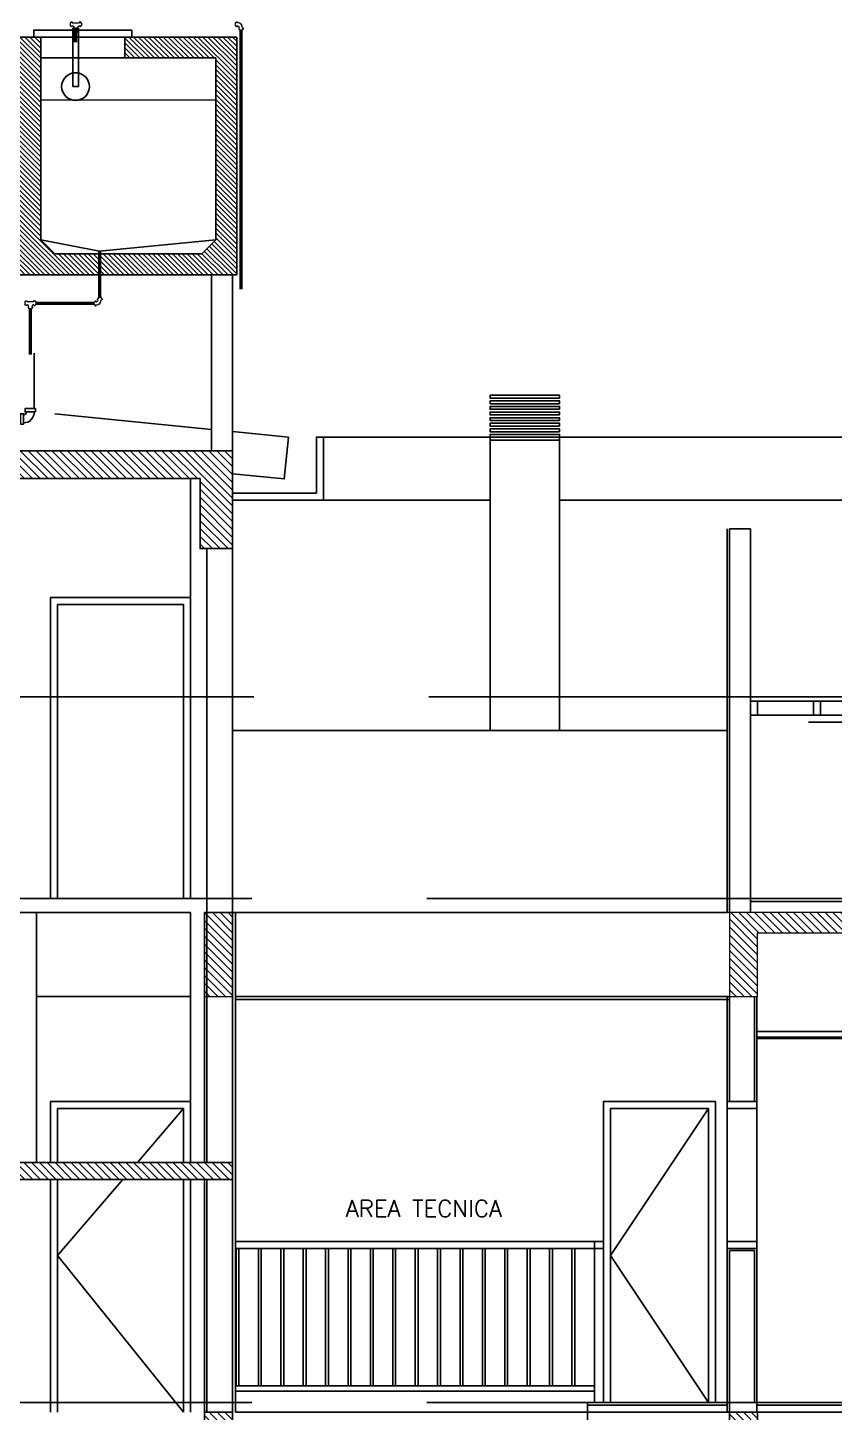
# Model space of a CAD drawing. Header units: metres. Extents: x 126 to 596, y -539 to -70.
# Drawn here: x 252.5 to 258.27, y -375.31 to -365.42 of the extents above; entities that cross this region are included whole.
import ezdxf

# ---------------------------------------------------------------- set-up
doc = ezdxf.new("R2010")
doc.units = ezdxf.units.M
doc.header["$LTSCALE"] = 10
for name, pattern in [('ACAD_ISO04W100', [30, 24, -3, 0, -3]), ('CENTRO', [2, 1.25, -0.25, 0.25, -0.25]), ('CONTINUA', [0]), ('CYPE_RAYA', [0.225, 0.1125, -0.1125]), ('HIDDEN', [0.375, 0.25, -0.125])]:
    doc.linetypes.add(name, pattern=pattern)
for name, color, linetype in [('-SAN 3', 3, 'ACAD_ISO04W100'), ('-SAN 8', 8, 'CENTRO'), ('-SAN AC 1', 1, 'Continuous'), ('01', 1, 'Continuous'), ('02', 2, 'Continuous'), ('3', 3, 'Continuous'), ('A- Estructura', 5, 'Continuous'), ('A- Hatch Hormigon', 255, 'Continuous'), ('A-Aberturas', 2, 'Continuous'), ('A-Cielorraso', 1, 'HIDDEN'), ('A-Muros', 4, 'Continuous'), ('A-Pisos', 1, 'Continuous'), ('A-Proyeccion', 1, 'HIDDEN'), ('A-Revoques', 1, 'Continuous'), ('Corte t', 2, 'Continuous'), ('Dr Ejes en bloque', 4, 'Continuous'), ('PISO', 251, 'Continuous'), ('Texto', 3, 'Continuous')]:
    doc.layers.add(name, color=color, linetype=linetype)
for name, color, linetype, lineweight in [('-SAN AC ACC', 1, 'Continuous', 5), ('-SAN AC CAÑO', 4, 'Continuous', 5), ('-SAN AC Textos', 2, 'Continuous', 5), ('PILAR_HORMIGON', 5, 'Continuous', 20)]:
    doc.layers.add(name, color=color, linetype=linetype, lineweight=lineweight)
doc.styles.add('T12', font='romans.shx', dxfattribs={"height": 0.12})

# ---------------------------------------------------------------- blocks, each defined once
blk = doc.blocks.new('hhhh')
at = {"layer": 'A- Hatch Hormigon'}
h = blk.add_hatch(dxfattribs=at)
h.set_pattern_fill('ANSI31', color=1, scale=0.0125, angle=-90, style=0)
h.set_pattern_definition([(315, (-180.336697, 55.128285), (0.0280633004, 0.0280633004), [])])
h.paths.add_polyline_path([(73.6306, -336.2515), (70.7308, -336.2515), (70.7308, -336.3723), (73.6306, -336.3723)])
h = blk.add_hatch(dxfattribs=at)
h.set_pattern_fill('ANSI31', color=1, scale=0.0125, angle=-90, style=0)
h.paths.add_polyline_path([(77.3811, -338.0365), (77.1811, -338.0365), (77.1811, -338.6365), (77.3811, -338.6365)])
h.paths.add_polyline_path([(82.6316, -338.0365), (82.4316, -338.0365), (82.4316, -338.6365), (82.6316, -338.6365)])
h.paths.add_polyline_path([(87.7797, -338.0365), (87.5997, -338.0365), (87.5808, -338.0365), (87.5808, -338.6365), (87.7808, -338.6365)])
h.paths.add_polyline_path([(70.9308, -338.0365), (70.7308, -338.0365), (70.7308, -338.6365), (70.9308, -338.6365)])
h.paths.add_polyline_path([(73.6309, -338.0365), (73.4309, -338.0365), (73.4309, -338.6365), (73.6309, -338.6365)])
h.paths.add_polyline_path([(64.1811, -338.0365), (63.9813, -338.0365), (63.9813, -338.1565), (63.9811, -338.6365), (64.1811, -338.6365)])
for p, q in [((73.3306, -335.8165, 0), (73.3306, -336.2515, 0)), ((73.6306, -336.3723, 0), (73.6306, -336.2515, 0)), ((73.3306, -336.3723, 0), (73.3306, -338.0365, 0)), ((76.1658, -337.9665, 0), (76.2158, -337.9665, 0))]:
    blk.add_line(p, q)
at = {"color": 2}
for p, q in [((77.1655, -337.9665, 0), (76.1658, -337.9665, 0)), ((76.1658, -338.0365), (76.1658, -337.9665, 0)), ((80.4305, -337.9665, 0), (77.3755, -337.9665, 0)), ((77.1655, -337.9865, 0), (76.1658, -337.9865, 0)), ((81.8805, -337.9865, 0), (77.3755, -337.9865, 0))]:
    blk.add_line(p, q, dxfattribs=at)
at = {"color": 5}
for p, q in [((73.4309, -338.6365, 0), (73.4309, -338.0365, 0)), ((73.4309, -338.0365, 0), (73.6309, -338.0365, 0)), ((73.6309, -338.0365, 0), (73.6309, -338.6365, 0)), ((76.1658, -338.0365), (76.1658, -338.2065)), ((76.1658, -338.0365), (77.1811, -338.0365)), ((77.1811, -338.6365, 0), (77.1811, -338.0365, 0)), ((77.1811, -338.0365, 0), (77.3811, -338.0365, 0)), ((77.3811, -338.0365, 0), (77.3811, -338.6365, 0)), ((77.3811, -338.0365, 0), (82.4316, -338.0365, 0))]:
    blk.add_line(p, q, dxfattribs=at)
at = {"elevation": 0}
for points in [[(76.0758, -337.8465), (76.2158, -337.8465), (73.6511, -337.8465)], [(76.0758, -337.8865), (76.2158, -337.8865), (73.6511, -337.8865)]]:
    blk.add_lwpolyline(points, dxfattribs=at)
at = {"layer": '01'}
for p, q in [((70.9308, -334.4665), (73.3306, -334.4665)), ((72.2308, -336.2515, 0), (72.2308, -334.4665)), ((73.3308, -334.4665, 0), (73.3308, -336.2515)), ((73.3308, -335.0665, 0), (72.2308, -335.0665, 0)), ((77.1805, -335.0665, 0), (73.6511, -335.0665, 0)), ((77.1805, -335.0865, 0), (73.6511, -335.0865, 0)), ((72.3306, -335.8165, 0), (72.3306, -336.2515, 0)), ((72.3306, -335.8165, 0), (73.3306, -335.8165, 0)), ((72.3806, -335.8665, 0), (72.3806, -336.2515, 0)), ((72.3806, -335.8665, 0), (73.2806, -335.8665, 0)), ((73.2806, -335.8665, 0), (72.9506, -336.2515, 0)), ((73.2806, -335.8665, 0), (73.2806, -336.2515, 0)), ((72.3306, -336.3723, 0), (72.3306, -338.0365, 0)), ((72.3806, -336.3723, 0), (72.3806, -338.0365, 0)), ((72.8471, -336.3723, 0), (72.3806, -336.9165, 0)), ((73.2806, -336.3723, 0), (73.2806, -338.0365, 0)), ((73.3308, -336.3723), (73.3308, -338.0365)), ((72.3806, -336.9165, 0), (73.2806, -338.0365, 0))]:
    blk.add_line(p, q, dxfattribs=at)
at = {"layer": '02', "elevation": 0}
blk.add_lwpolyline([(73.6511, -338.0365), (73.6511, -334.4665)], dxfattribs=at)
at = {"layer": '3', "elevation": 0}
blk.add_lwpolyline([(76.2158, -336.8665), (76.2805, -336.8665), (76.2805, -336.8165), (76.2158, -336.8165)], close=True, dxfattribs=at)
at = {"layer": 'A- Estructura'}
for p, q in [((70.7308, -336.2515, 0), (73.6306, -336.2515, 0)), ((70.7308, -336.3723, 0), (73.6306, -336.3723, 0))]:
    blk.add_line(p, q, dxfattribs=at)
at = {"layer": 'A-Aberturas', "color": 1}
for p, q in [((77.0305, -335.8665, 0), (76.3305, -336.9165, 0)), ((76.3305, -336.9165, 0), (77.0305, -337.9665, 0))]:
    blk.add_line(p, q, dxfattribs=at)
at = {"layer": 'A-Aberturas'}
for p, q in [((77.1655, -336.8165, 0), (77.1655, -335.8665, 0)), ((77.3755, -336.8165, 0), (77.3755, -335.8665, 0)), ((76.2158, -337.9665, 0), (76.2158, -336.8165, 0)), ((76.2805, -337.9665, 0), (76.2805, -336.8165, 0)), ((76.1658, -338.0365), (73.6508, -338.0365))]:
    blk.add_line(p, q, dxfattribs=at)
at = {"layer": 'A-Aberturas', "color": 253}
for p, q in [((76.2158, -336.8165, 0), (73.6511, -336.8165, 0)), ((76.2158, -336.8665, 0), (73.6511, -336.8665, 0))]:
    blk.add_line(p, q, dxfattribs=at)
at = {"layer": 'A-Aberturas', "color": 1, "elevation": 0}
for points in [[(76.2805, -337.9665), (76.2805, -335.8165), (77.0805, -335.8165), (77.0805, -337.9665)], [(76.3305, -337.9665), (76.3305, -335.8665), (77.0305, -335.8665), (77.0305, -337.9665)]]:
    blk.add_lwpolyline(points, dxfattribs=at)
at = {"layer": 'A-Aberturas', "elevation": 0}
for points in [[(77.1655, -335.8165), (77.1655, -335.8665), (77.3755, -335.8665), (77.3755, -335.8165)], [(77.1655, -336.8665), (77.1655, -336.8165), (77.3755, -336.8165), (77.3755, -336.8665)]]:
    blk.add_lwpolyline(points, dxfattribs=at)
at = {"layer": 'A-Aberturas', "color": 253, "elevation": 0}
for points in [[(73.6758, -337.8465), (73.6558, -337.8465), (73.6558, -336.8665), (73.6758, -336.8665)], [(73.8358, -337.8465), (73.8158, -337.8465), (73.8158, -336.8665), (73.8358, -336.8665)], [(73.9958, -337.8465), (73.9758, -337.8465), (73.9758, -336.8665), (73.9958, -336.8665)], [(74.1558, -337.8465), (74.1358, -337.8465), (74.1358, -336.8665), (74.1558, -336.8665)], [(74.3158, -337.8465), (74.2958, -337.8465), (74.2958, -336.8665), (74.3158, -336.8665)], [(74.4758, -337.8465), (74.4558, -337.8465), (74.4558, -336.8665), (74.4758, -336.8665)], [(74.6358, -337.8465), (74.6158, -337.8465), (74.6158, -336.8665), (74.6358, -336.8665)], [(74.7958, -337.8465), (74.7758, -337.8465), (74.7758, -336.8665), (74.7958, -336.8665)], [(74.9558, -337.8465), (74.9358, -337.8465), (74.9358, -336.8665), (74.9558, -336.8665)], [(75.1158, -337.8465), (75.0958, -337.8465), (75.0958, -336.8665), (75.1158, -336.8665)], [(75.2758, -337.8465), (75.2558, -337.8465), (75.2558, -336.8665), (75.2758, -336.8665)], [(75.4358, -337.8465), (75.4158, -337.8465), (75.4158, -336.8665), (75.4358, -336.8665)], [(75.5958, -337.8465), (75.5758, -337.8465), (75.5758, -336.8665), (75.5958, -336.8665)], [(75.7558, -337.8465), (75.7358, -337.8465), (75.7358, -336.8665), (75.7558, -336.8665)], [(75.9158, -337.8465), (75.8958, -337.8465), (75.8958, -336.8665), (75.9158, -336.8665)], [(76.0758, -337.8465), (76.0558, -337.8465), (76.0558, -336.8665), (76.0758, -336.8665)]]:
    blk.add_lwpolyline(points, close=True, dxfattribs=at)
at = {"layer": 'A-Cielorraso', "color": 1, "linetype": 'Continuous'}
blk.add_line((80.4305, -335.3165, 0), (77.3755, -335.3165, 0), dxfattribs=at)
at = {"layer": 'A-Cielorraso', "color": 2, "linetype": 'Continuous'}
for p, q in [((80.4305, -335.3557, 0), (77.3755, -335.3557, 0)), ((77.3755, -335.3665, 0), (80.4305, -335.3665, 0))]:
    blk.add_line(p, q, dxfattribs=at)
at = {"layer": 'A-Muros'}
for p, q in [((73.446, -334.4665, 0), (73.446, -336.2515)), ((73.6306, -334.4665, 0), (73.6306, -336.2515, 0)), ((77.3605, -335.0665, 0), (77.3605, -335.8165, 0)), ((77.1805, -335.8165, 0), (77.3605, -335.8165, 0)), ((77.1805, -335.8165, 0), (77.3605, -335.8165, 0)), ((73.446, -336.3723), (73.446, -338.0365)), ((73.6306, -336.3723, 0), (73.6306, -338.0365, 0)), ((77.1805, -336.8815, 0), (77.1805, -338.0365, 0)), ((77.3605, -336.8815, 0), (77.1805, -336.8815, 0)), ((77.3605, -337.9665, 0), (77.3605, -336.8815, 0))]:
    blk.add_line(p, q, dxfattribs=at)
at = {"layer": 'A-Muros', "elevation": 0}
blk.add_lwpolyline([(77.1805, -335.0665), (77.1805, -335.8165)], dxfattribs=at)
at = {"layer": 'A-Revoques'}
for p, q in [((73.431, -334.4665, 0), (73.431, -336.2515)), ((77.1655, -335.0665, 0), (77.1655, -336.4165, 0)), ((77.3755, -335.0665, 0), (77.3755, -336.4165, 0)), ((77.1655, -335.8165, 0), (77.1805, -335.8165, 0)), ((77.3605, -335.8165, 0), (77.3755, -335.8165, 0)), ((73.431, -336.3723), (73.431, -338.0365)), ((77.1655, -336.8665, 0), (77.1655, -338.0365, 0)), ((77.3755, -336.8665, 0), (77.1655, -336.8665, 0)), ((77.3755, -336.8665, 0), (77.3755, -338.0365, 0)), ((77.3755, -337.9665, 0), (77.3755, -336.8665, 0))]:
    blk.add_line(p, q, dxfattribs=at)
at = {"layer": 'Texto', "transparency": 33554687, "style": 'T12'}
blk.add_text('AREA TECNICA', height=0.12, dxfattribs=at).set_placement((74.4398, -336.6406))
blk = doc.blocks.new('A$C332B748A')
at = {"color": 1}
for points in [[(-0.093, -0.049), (-0.093, 0.049), (-0.063, 0.049), (-0.063, -0.049)], [(0.049, 0.067), (-0.049, 0.067), (-0.049, 0.098), (0.049, 0.098)]]:
    blk.add_lwpolyline(points, close=True, dxfattribs=at)
for centre, radius, start, end in [((-0.061, 0.061), 0.0986, 269.0369, 3.7299), ((-0.062, 0.063), 0.025, 268.8204, 11.4601)]:
    blk.add_arc(centre, radius, start, end, dxfattribs=at)
blk = doc.blocks.new('CODO')
at = {"layer": '-SAN AC ACC'}
for p, q in [((-0.152, 0.009), (-0.152, 0.045)), ((-0.008, 0.151), (-0.045, 0.151)), ((0.173, 0.151), (0.137, 0.151)), ((-0.152, -0.172), (-0.152, -0.136))]:
    blk.add_line(p, q, dxfattribs=at)
for points in [[(-0.152, -0.136), (-0.199, -0.136), (-0.199, 0.009), (-0.152, 0.009)], [(-0.104, 0.009), (-0.104, 0.045), (-0.152, 0.045)], [(-0.009, 0.104), (-0.045, 0.104), (-0.045, 0.151)], [(0.137, 0.151), (0.137, 0.199), (-0.008, 0.199), (-0.008, 0.151)], [(0.173, 0.151), (0.173, 0.104), (0.137, 0.104)], [(-0.152, -0.172), (-0.104, -0.172), (-0.104, -0.136)]]:
    blk.add_lwpolyline(points, dxfattribs=at)
for radius in [0.24, 0.0952]:
    blk.add_arc((-0.104, 0.104), radius, 270, 0, dxfattribs=at)
blk = doc.blocks.new('T')
at = {"layer": '-SAN AC ACC'}
for p, q in [((-0.052, 0.027), (-0.052, 0.018)), ((-0.04, 0.018), (0.04, 0.018)), ((0.052, 0.027), (0.052, 0.018)), ((-0.052, -0.017), (-0.052, -0.025)), ((-0.018, -0.051), (-0.026, -0.051)), ((0.026, -0.051), (0.017, -0.051)), ((0.052, -0.017), (0.052, -0.025))]:
    blk.add_line(p, q, dxfattribs=at)
for points in [[(-0.052, 0.018), (-0.063, 0.018), (-0.063, -0.017), (-0.052, -0.017)], [(-0.052, 0.027), (-0.04, 0.027), (-0.04, 0.018)], [(0.052, 0.027), (0.04, 0.027), (0.04, 0.018)], [(0.052, 0.018), (0.063, 0.018), (0.063, -0.017), (0.052, -0.017)], [(-0.04, -0.017), (-0.04, -0.025), (-0.052, -0.025)], [(-0.018, -0.04), (-0.026, -0.04), (-0.026, -0.051)], [(0.017, -0.051), (0.017, -0.062), (-0.018, -0.062), (-0.018, -0.051)], [(0.026, -0.051), (0.026, -0.04), (0.017, -0.04)], [(0.04, -0.017), (0.04, -0.025), (0.052, -0.025)]]:
    blk.add_lwpolyline(points, dxfattribs=at)
for centre, start, end in [((-0.04, -0.04), 0, 90), ((0.04, -0.04), 90, 180)]:
    blk.add_arc(centre, 0.0228, start, end, dxfattribs=at)
blk = doc.blocks.new('boya')
at = {"layer": '-SAN AC 1'}
blk.add_lwpolyline([(653.7649, -83.683), (653.7248, -83.683), (653.7248, -83.2668), (653.7649, -83.2668)], close=True, dxfattribs=at)
for centre, radius in [((653.7448, -83.2873), 0.0109), ((653.7448, -83.683), 0.0991)]:
    blk.add_circle(centre, radius, dxfattribs=at)
blk = doc.blocks.new('RTAAA')
at = {"layer": '-SAN 8'}
h = blk.add_hatch(dxfattribs=at)
h.set_pattern_fill('_USER', color=253, scale=0.025, angle=135, style=0, pattern_type=0)
h.set_pattern_definition([(135, (70.709955, -341.190285), (-0.01767767, -0.01767767), [])])
h.paths.add_polyline_path([(72.2603, -339.4903), (72.1103, -339.4903), (72.1103, -339.5361), (72.1103, -339.6403), (72.1103, -340.9403), (72.0103, -341.0403), (71.69, -341.0403), (71.69, -341.1903), (72.6807, -341.1903), (72.6807, -341.0403), (72.3603, -341.0403), (72.2603, -340.9403)])
h.paths.add_polyline_path([(71.69, -341.0403), (70.96, -341.0403), (70.86, -340.9403), (70.86, -339.6403), (70.96, -339.6403), (71.5103, -339.6403), (71.5103, -339.4903), (70.71, -339.4903), (70.71, -341.1903), (71.69, -341.1903)])
h.paths.add_polyline_path([(73.6607, -339.4903), (72.8603, -339.4903), (72.8603, -339.6403), (73.5107, -339.6403), (73.5107, -340.9403), (73.4107, -341.0403), (72.6807, -341.0403), (72.6807, -341.1903), (73.6607, -341.1903)])
at = {"layer": 'A- Hatch Hormigon'}
h = blk.add_hatch(dxfattribs=at)
h.set_pattern_fill('ANSI31', color=1, scale=0.0125, angle=-90, style=0)
h.set_pattern_definition([(315, (-548.343703, 116.91663), (0.0280633004, 0.0280633004), [])])
h.paths.add_polyline_path([(70.7108, -342.4463), (70.7108, -343.1463), (70.942, -343.1463), (70.942, -342.6448), (73.3991, -342.6448), (73.3991, -343.1448), (73.6303, -343.1448), (73.6303, -342.4463)])
h = blk.add_hatch(dxfattribs=at)
h.set_pattern_fill('ANSI31', color=1, scale=0.0125, angle=-90, style=0)
h.paths.add_polyline_path([(73.6303, -345.7448), (73.4303, -345.7448), (73.4303, -346.3448), (73.6303, -346.3448)])
h.paths.add_polyline_path([(77.3807, -345.8898), (82.431, -345.8898), (82.431, -346.3448), (82.631, -346.3448), (82.631, -345.8898), (87.5802, -345.8898), (87.5802, -346.3448), (87.7802, -346.3448), (87.7802, -345.7448), (77.1802, -345.7448), (77.1807, -346.3448), (77.3807, -346.3447)])
at = {"layer": '-SAN 3', "color": 253, "const_width": 0.025, "elevation": 0}
for points in [[(72.5087, -339.528), (72.5087, -339.4397)], [(73.6911, -339.4409), (73.6911, -341.2936)]]:
    blk.add_lwpolyline(points, dxfattribs=at)
at = {"layer": '-SAN 8', "color": 253, "linetype": 'CONTINUA'}
for p, q in [((72.1103, -339.4903, 0), (72.2603, -339.4903, 0)), ((72.2603, -340.9403, 0), (72.2603, -339.4903, 0)), ((72.2603, -339.4903, 0), (72.8603, -339.4903, 0)), ((73.6607, -339.4903, 0), (73.6607, -341.1903, 0)), ((72.8603, -339.6403, 0), (72.2603, -339.6403, 0)), ((72.8603, -339.6403, 0), (73.4107, -339.6403, 0)), ((73.4107, -339.6403, 0), (73.5107, -339.6403, 0)), ((73.5107, -339.6403, 0), (73.5107, -340.9403, 0)), ((72.3603, -341.0403, 0), (72.2603, -340.9403, 0)), ((73.5107, -340.9403, 0), (73.4107, -341.0403, 0)), ((73.4107, -341.0403, 0), (72.3603, -341.0403, 0)), ((73.6607, -341.1903, 0), (70.71, -341.1903, 0))]:
    blk.add_line(p, q, dxfattribs=at)
at = {"layer": '-SAN 8', "color": 253, "linetype": 'CONTINUA', "elevation": 0}
for points in [[(72.9103, -339.4882), (72.9103, -339.4403), (72.2103, -339.4403), (72.2103, -339.4903)], [(73.6607, -339.4903), (72.8603, -339.4903), (72.8603, -339.6403)]]:
    blk.add_lwpolyline(points, dxfattribs=at)
at = {"layer": '-SAN AC 1', "color": 253}
for p, q in [((72.6807, -341.0196, 0), (72.2603, -340.9403, 0)), ((73.5107, -340.9403, 0), (72.6807, -341.0196, 0))]:
    blk.add_line(p, q, dxfattribs=at)
at = {"layer": '-SAN AC CAÑO', "color": 253}
for p, q in [((72.2603, -339.6403, 0), (73.5107, -339.6403, 0)), ((72.2603, -339.9403, 0), (73.5107, -339.9403, 0))]:
    blk.add_line(p, q, dxfattribs=at)
at = {"layer": '-SAN AC CAÑO', "color": 253, "const_width": 0.025, "elevation": 0}
for points in [[(72.6817, -341.0196), (72.6817, -341.3523)], [(72.1859, -341.4316), (72.1859, -341.7595)], [(72.6407, -341.3925), (72.2263, -341.3925)]]:
    blk.add_lwpolyline(points, dxfattribs=at)
at = {"layer": '-SAN AC Textos', "color": 253, "elevation": 0}
blk.add_lwpolyline([(72.2603, -339.6403), (72.2603, -339.5361)], dxfattribs=at)
at = {"color": 253}
blk.add_line((72.2135, -341.7493, 0), (72.2135, -342.1451, 0), dxfattribs=at)
at = {"color": 152, "true_color": 0x2776bb}
blk.add_line((77.3302, -343.0048), (77.1802, -343.0048, 0), dxfattribs=at)
blk.add_line((73.3306, -343.4948, 0), (73.3306, -344.0383, 0))
at = {"color": 1}
for p, q in [((77.3302, -344.3348, 0), (87.6302, -344.3348)), ((77.1652, -344.4448, 0), (73.6303, -344.4448, 0)), ((77.1652, -345.7448, 0), (73.6303, -345.7448, 0))]:
    blk.add_line(p, q, dxfattribs=at)
at = {"color": 252, "elevation": 0}
for points in [[(75.9676, -342.0698), (75.4709, -342.0698), (75.4709, -342.0498), (75.9676, -342.0498), (75.9676, -342.0698)], [(75.9676, -342.1098), (75.4709, -342.1098), (75.4709, -342.0898), (75.9676, -342.0898), (75.9676, -342.1098)], [(75.9676, -342.1498), (75.4709, -342.1498), (75.4709, -342.1298), (75.9676, -342.1298), (75.9676, -342.1498)], [(75.9676, -342.1898), (75.4709, -342.1898), (75.4709, -342.1698), (75.9676, -342.1698), (75.9676, -342.1898)], [(75.9676, -342.2298), (75.4709, -342.2298), (75.4709, -342.2098), (75.9676, -342.2098), (75.9676, -342.2298)], [(75.9676, -342.2698), (75.4709, -342.2698), (75.4709, -342.2498), (75.9676, -342.2498), (75.9676, -342.2698)], [(75.9676, -342.3098), (75.4709, -342.3098), (75.4709, -342.2898), (75.9676, -342.2898), (75.9676, -342.3098)], [(75.9676, -342.3498), (75.4709, -342.3498), (75.4709, -342.3298), (75.9676, -342.3298), (75.9676, -342.3498)]]:
    blk.add_lwpolyline(points, dxfattribs=at)
for points in [[(74.2803, -342.7984), (75.4709, -342.7984), (75.4709, -342.3484), (74.2803, -342.3484)], [(75.9676, -342.7984), (81.8456, -342.7984), (81.8456, -342.3484), (75.9676, -342.3484)]]:
    blk.add_lwpolyline(points, close=True, dxfattribs=at)
at = {"color": 5, "elevation": 0}
blk.add_lwpolyline([(70.7108, -342.4463), (73.6303, -342.4463), (73.6303, -343.1448), (73.3991, -343.1448), (73.3991, -342.6448), (70.942, -342.6448), (70.942, -343.1463), (70.7108, -343.1463), (70.7108, -342.4463)], dxfattribs=at)
at = {"color": 1, "elevation": 0}
for points in [[(87.6302, -345.6448), (77.3302, -345.6448)], [(87.6302, -345.6648), (77.3302, -345.6648)]]:
    blk.add_lwpolyline(points, dxfattribs=at)
at = {"layer": '01'}
for p, q in [((73.3308, -342.6448, 0), (73.3308, -345.6448, 0)), ((72.3306, -343.4948, 0), (72.3306, -345.6448, 0)), ((72.3306, -343.4948, 0), (73.3306, -343.4948, 0)), ((72.3806, -343.5448, 0), (72.3806, -345.6448, 0)), ((72.3806, -343.5448, 0), (73.2806, -343.5448, 0)), ((73.2806, -343.5448, 0), (73.2806, -345.6448, 0))]:
    blk.add_line(p, q, dxfattribs=at)
at = {"layer": '3'}
for p, q in [((77.3302, -344.2048, 0), (87.6302, -344.2048)), ((77.3302, -344.2348, 0), (87.6302, -344.2348))]:
    blk.add_line(p, q, dxfattribs=at)
at = {"layer": '3', "color": 5, "elevation": 0}
for points in [[(77.3802, -344.2348), (77.3302, -344.2348), (77.3302, -344.3348), (77.3802, -344.3348)], [(77.8302, -344.2348), (77.7802, -344.2348), (77.7802, -344.3348), (77.8302, -344.3348)]]:
    blk.add_lwpolyline(points, close=True, dxfattribs=at)
at = {"layer": 'A-Muros'}
for p, q in [((77.1802, -345.7448, 0), (77.1802, -343.0048, 0)), ((77.3302, -345.7448, 0), (77.3302, -343.0048, 0))]:
    blk.add_line(p, q, dxfattribs=at)
blk.add_lwpolyline([(73.446, -345.7448), (73.6306, -345.7448), (73.6306, -343.1448), (73.446, -343.1448)], close=True, dxfattribs=at)
at = {"layer": 'A-Pisos', "linetype": 'CYPE_RAYA', "elevation": 0}
for points in [[(73.4803, -342.2934), (65.9352, -341.5389)], [(80.6705, -345.6448), (80.6705, -345.4648), (80.3705, -345.4648), (80.3705, -345.2848), (80.0705, -345.2848), (80.0705, -345.1048), (79.7705, -345.1048), (79.7705, -344.9248), (79.4705, -344.9248), (79.4705, -344.7448), (79.1705, -344.7448), (79.1705, -344.5648), (78.8705, -344.5648), (78.8705, -344.3848), (77.3503, -344.3848)]]:
    blk.add_lwpolyline(points, dxfattribs=at)
at = {"layer": 'A-Pisos', "elevation": 0}
for points in [[(74.0303, -342.3484), (73.6303, -342.3084)], [(74.0303, -342.3484), (74.0005, -342.6469), (73.6303, -342.6099), (73.6303, -342.7984), (74.2803, -342.7984), (74.2803, -342.3484), (74.2303, -342.3484), (74.2303, -342.7484), (73.6303, -342.7484)]]:
    blk.add_lwpolyline(points, dxfattribs=at)
at = {"layer": 'A-Pisos'}
blk.add_lwpolyline([(73.446, -345.6448), (70.9159, -345.6418)], dxfattribs=at)
at = {"layer": 'A-Proyeccion', "color": 1}
for p, q in [((77.1652, -343.0048, 0), (77.1652, -345.7448, 0)), ((77.1802, -343.0048, 0), (77.1802, -345.7448, 0)), ((77.3302, -343.0048, 0), (77.3302, -345.7448, 0))]:
    blk.add_line(p, q, dxfattribs=at)
at = {"layer": 'A-Revoques', "color": 252}
for p, q in [((75.4709, -342.3698, 0), (75.4709, -344.4448, 0)), ((75.4709, -342.3698, 0), (75.9676, -342.3698, 0)), ((75.8476, -342.3698, 0), (75.5909, -342.3698, 0)), ((75.9676, -344.4448, 0), (75.9676, -342.3698, 0))]:
    blk.add_line(p, q, dxfattribs=at)
at = {"layer": 'A-Revoques', "color": 1}
blk.add_line((77.1652, -345.7448, 0), (77.1652, -343.0048, 0), dxfattribs=at)
at = {"layer": 'Corte t'}
for p, q in [((73.4803, -342.4463, 0), (73.4803, -341.1903, 0)), ((73.6303, -342.4463, 0), (73.6303, -341.1903, 0))]:
    blk.add_line(p, q, dxfattribs=at)
at = {"layer": 'PILAR_HORMIGON', "color": 5}
for p, q in [((73.4303, -345.7448, 0), (73.4303, -346.3448, 0)), ((73.6303, -345.7448, 0), (73.4303, -345.7448, 0)), ((73.6303, -346.3448, 0), (73.6303, -345.7448, 0)), ((87.7802, -345.7448, 0), (77.1652, -345.7448, 0)), ((77.1802, -345.7448, 0), (77.1807, -346.3448, 0)), ((77.3807, -346.3447, 0), (77.3807, -345.8898, 0)), ((77.3807, -345.8898, 0), (82.431, -345.8898, 0)), ((73.4303, -346.3448, 0), (73.6303, -346.3448, 0)), ((77.1807, -346.3448, 0), (77.3807, -346.3447, 0))]:
    blk.add_line(p, q, dxfattribs=at)
at = {"layer": '-SAN AC 1', "color": 253, "xscale": -1}
blk.add_blockref('boya', (726.2535, -256.1612, 0), dxfattribs=at)
at = {"layer": '-SAN AC ACC', "color": 253, "extrusion": (0, 0, -1), "xscale": -0.6399999999994176, "yscale": 0.6399999999998726, "zscale": -0.6399999999994176, "rotation": 359.9999992553533}
for p in [(-72.5113, -339.3997, 0), (-72.1859, -341.3917, 0)]:
    blk.add_blockref('T', p, dxfattribs=at)
at = {"layer": '-SAN AC ACC', "color": 253, "xscale": 0.1559999999999492, "yscale": 0.1559999999999492, "zscale": 0.1559999999999492, "rotation": 90}
blk.add_blockref('CODO', (73.6813, -339.4098, 0), dxfattribs=at)
at = {"layer": '-SAN AC ACC', "color": 253, "xscale": 0.1560000000008586, "yscale": 0.1560000000008586, "zscale": 0.1560000000008586}
blk.add_blockref('CODO', (72.6717, -341.3833, 0), dxfattribs=at)
at = {"color": 253, "xscale": 0.75, "yscale": 0.75, "zscale": 0.75}
blk.add_blockref('A$C332B748A', (72.185, -342.2182, 0), dxfattribs=at)
blk = doc.blocks.new('niveles')
at = {"layer": 'PISO', "linetype": 'HIDDEN'}
for p, q in [((572.1651, -271.3236, 0), (533.1869, -271.3237, 0)), ((572.152, -272.7636), (533.4553, -272.7636)), ((572.152, -276.3636), (533.4553, -276.3636))]:
    blk.add_line(p, q, dxfattribs=at)

msp = doc.modelspace()

# ---------------------------------------------------------------- block references
msp.add_blockref('RTAAA', (180.3367, -26))
at = {"layer": 'A-Aberturas'}
msp.add_blockref('hhhh', (180.3367, -37.2783), dxfattribs=at)
at = {"layer": 'Dr Ejes en bloque'}
msp.add_blockref('niveles', (-291.7961, -98.8812, 0), dxfattribs=at)

doc.saveas('drawing.dxf')
